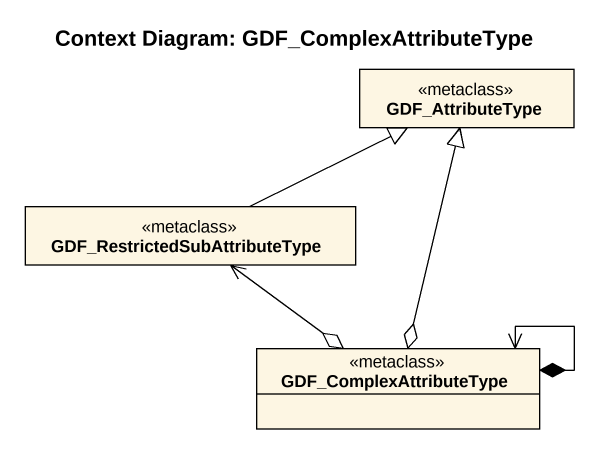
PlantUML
@startuml
title Context Diagram: GDF_ComplexAttributeType
hide circle
hide empty members
class GDF_AttributeType <<metaclass>>
class "GDF_RestrictedSubAttributeType" as GDF_RestrictedSubAttributeTy <<metaclass>>
class GDF_ComplexAttributeType <<metaclass>>
GDF_RestrictedSubAttributeTy -right-|> GDF_AttributeType
GDF_ComplexAttributeType o-up-> GDF_AttributeType
GDF_ComplexAttributeType -up-|> GDF_AttributeType
GDF_ComplexAttributeType -up-> GDF_RestrictedSubAttributeTy
GDF_ComplexAttributeType o-up-> GDF_RestrictedSubAttributeTy
GDF_ComplexAttributeType *--> GDF_ComplexAttributeType
@enduml
